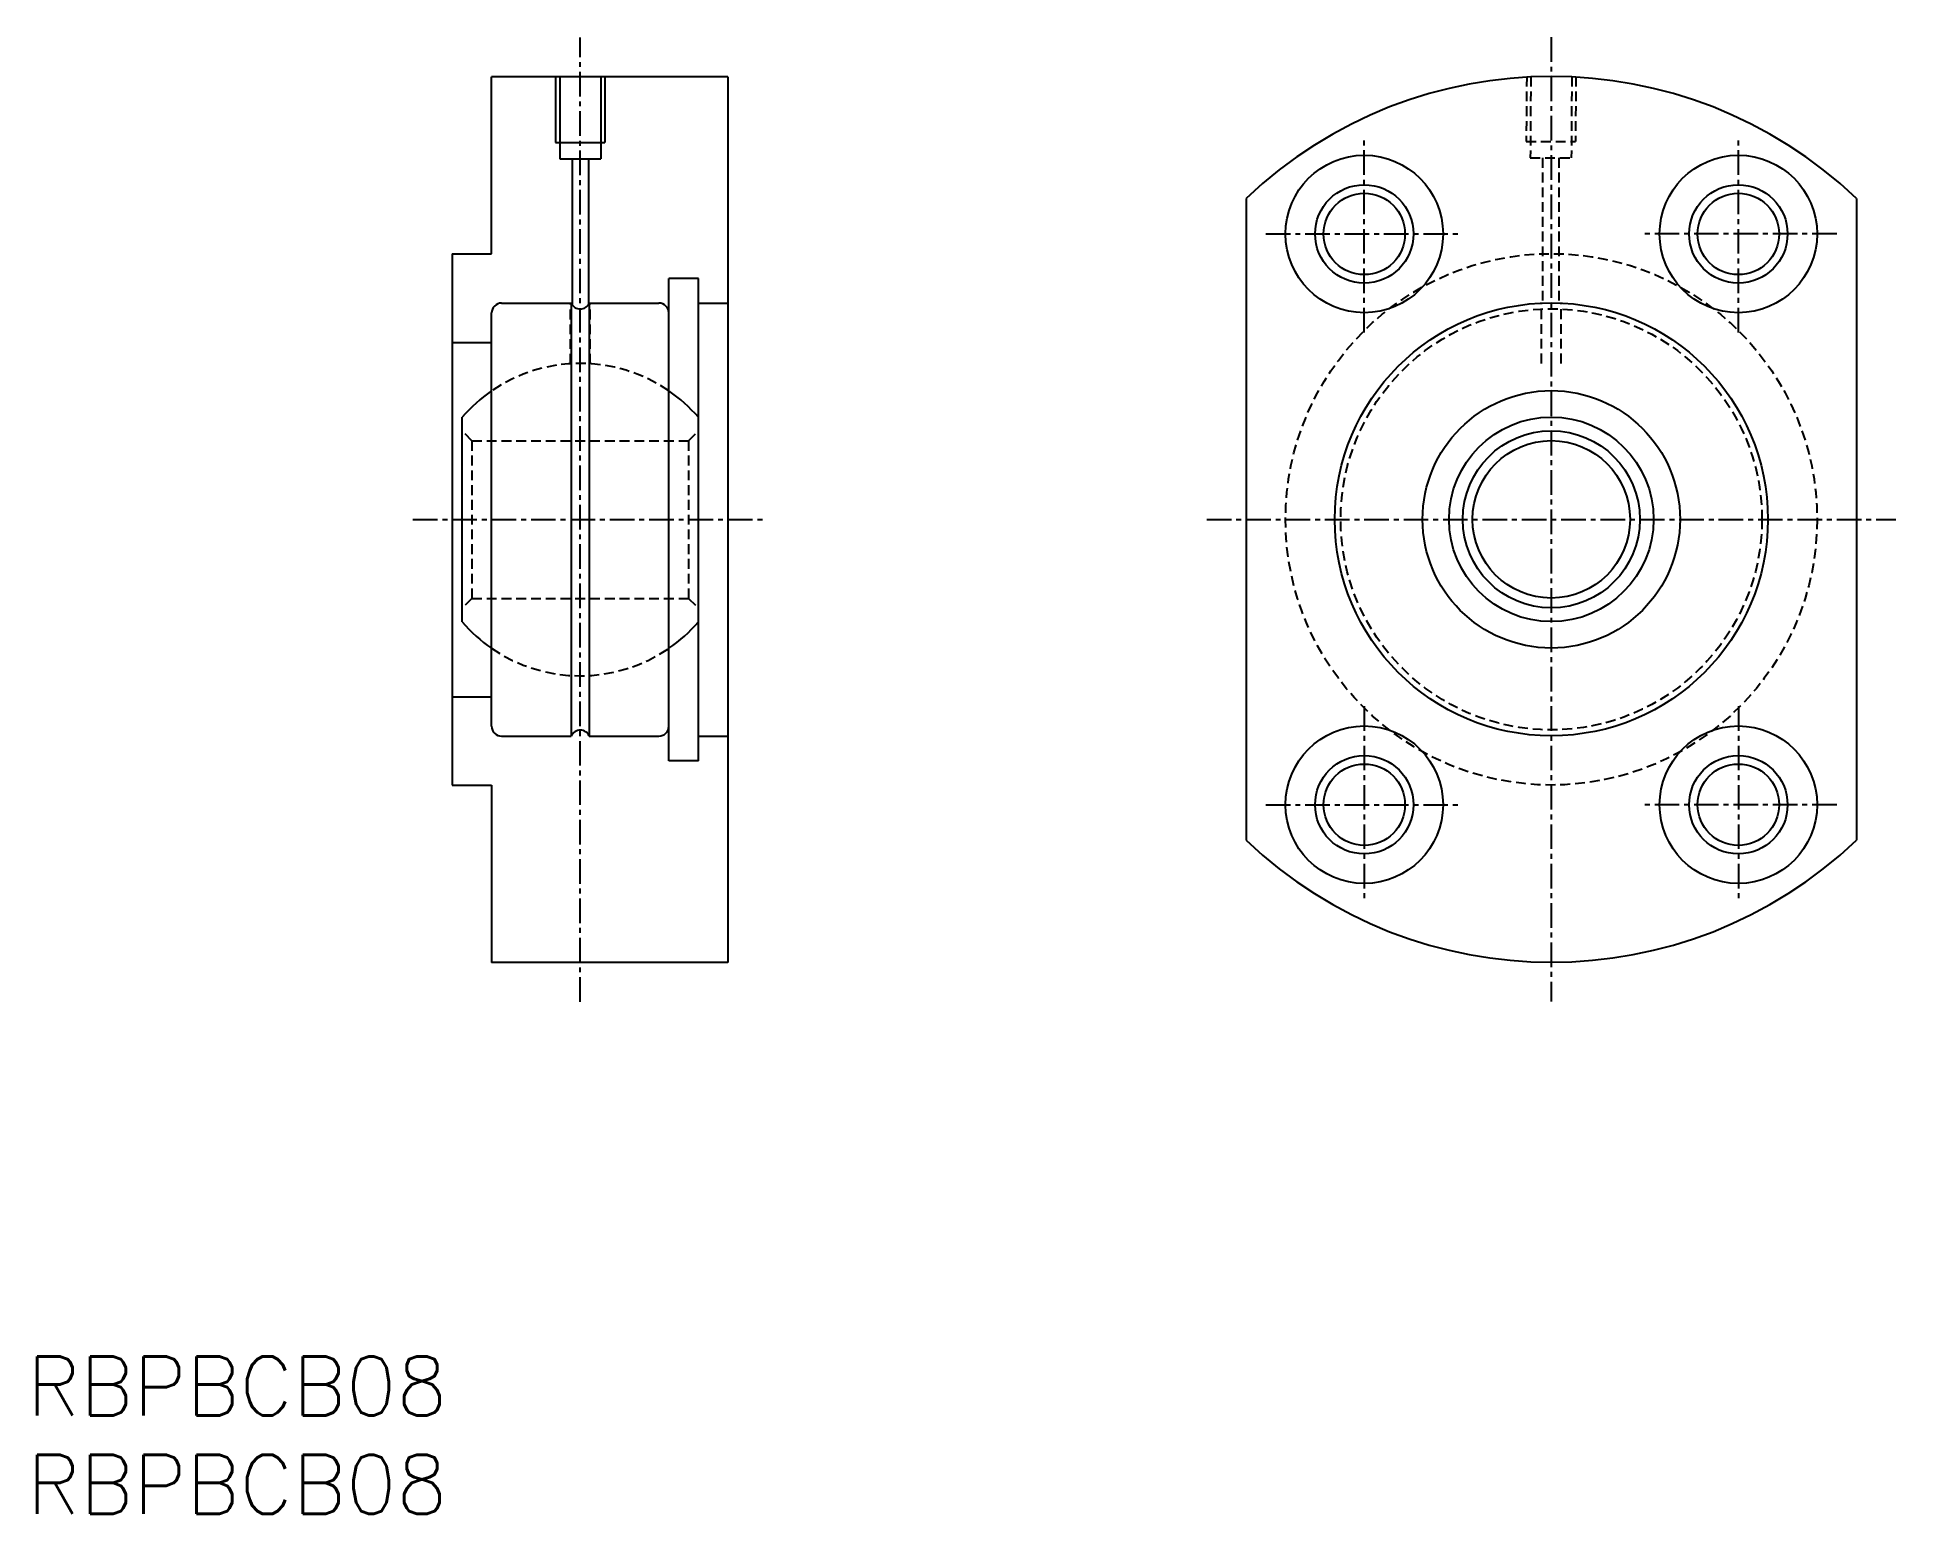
# Model space of a CAD drawing. Extents: x 92.4 to 186.8, y 54.8 to 129.8.
import ezdxf
from ezdxf.enums import TextEntityAlignment as Align

# ---------------------------------------------------------------- set-up
doc = ezdxf.new("R2010")
doc.units = 0
doc.linetypes.add('CENTER', pattern=[2, 1.25, -0.25, 0.25, -0.25])
doc.linetypes.add('DASHED', pattern=[0.75, 0.5, -0.25])
doc.layers.get('0').update_dxf_attribs({"linetype": 'CONTINUOUS'})
doc.layers.add('CENTER', color=1, linetype='CENTER')
doc.styles.get("Standard").update_dxf_attribs({"font": 'txt.shx', "bigfont": 'extfont.shx'})

msp = doc.modelspace()

# ---------------------------------------------------------------- linework, layer by layer
at = {"color": 7, "linetype": 'CONTINUOUS'}
for p, q in [((115.501, 118.832), (115.501, 127.832)), ((127.501, 127.832), (115.501, 127.832)), ((118.751, 127.832), (118.751, 124.499)), ((118.96, 127.832), (118.96, 123.666)), ((121.043, 127.832), (121.043, 123.666)), ((121.251, 127.832), (121.251, 124.499)), ((127.501, 127.832), (127.501, 82.832)), ((118.751, 124.499), (121.251, 124.499)), ((118.96, 123.666), (121.043, 123.666)), ((119.585, 123.666), (119.585, 116.256)), ((120.418, 123.666), (120.418, 116.256)), ((153.828, 121.655), (153.828, 89.036)), ((184.828, 121.655), (184.828, 89.036)), ((113.501, 118.832), (115.501, 118.832)), ((113.501, 118.832), (113.501, 91.832)), ((126.001, 117.582), (124.501, 117.582)), ((124.501, 93.082), (124.501, 117.582)), ((126.001, 93.082), (126.001, 117.582)), ((116.001, 116.332), (119.543, 116.332)), ((119.543, 116.332), (119.543, 94.332)), ((120.46, 116.332), (120.46, 94.332)), ((120.46, 116.332), (124.001, 116.332)), ((126.001, 116.332), (127.501, 116.332)), ((115.501, 94.832), (115.501, 115.832)), ((113.501, 114.332), (115.501, 114.332)), ((114.001, 100.136), (114.001, 110.529)), ((126.001, 100.136), (126.001, 110.529)), ((113.501, 96.332), (115.501, 96.332)), ((116.001, 94.332), (119.543, 94.332)), ((120.46, 94.332), (124.001, 94.332)), ((126.001, 94.332), (127.501, 94.332)), ((126.001, 93.082), (124.501, 93.082)), ((113.501, 91.832), (115.501, 91.832)), ((115.501, 91.832), (115.501, 82.832)), ((127.501, 82.832), (115.501, 82.832))]:
    msp.add_line(p, q, dxfattribs=at)
at = {"color": 3, "linetype": 'DASHED'}
for p, q in [((168.078, 127.835), (168.051, 124.547)), ((168.286, 127.835), (168.26, 123.713)), ((170.369, 127.835), (170.343, 123.713)), ((170.578, 127.835), (170.551, 124.546)), ((168.051, 124.547), (170.551, 124.546)), ((168.26, 123.713), (170.343, 123.713)), ((168.885, 123.713), (168.885, 116.337)), ((169.718, 123.713), (169.718, 116.339)), ((119.501, 113.254), (119.501, 116.332)), ((120.501, 113.254), (120.501, 116.332)), ((168.824, 113.271), (168.824, 116.334)), ((169.824, 113.271), (169.824, 116.334)), ((114.501, 109.332), (114.001, 109.832)), ((125.501, 109.332), (126.001, 109.832)), ((114.501, 109.332), (114.501, 101.332)), ((114.501, 109.332), (125.501, 109.332)), ((125.501, 109.332), (125.501, 101.332)), ((114.501, 101.332), (114.001, 100.832)), ((114.501, 101.332), (125.501, 101.332)), ((125.501, 101.332), (126.001, 100.832))]:
    msp.add_line(p, q, dxfattribs=at)
at = {"color": 7, "linetype": 'CONTINUOUS'}
for centre, radius in [((159.828, 119.846), 4), ((178.828, 119.846), 4), ((159.828, 119.846), 2.5), ((178.828, 119.846), 2.5), ((169.328, 105.346), 11), ((169.328, 105.346), 6.539), ((169.328, 105.346), 5.197), ((169.328, 105.346), 4.5), ((169.328, 105.346), 4), ((159.828, 90.846), 4), ((178.828, 90.846), 4), ((159.828, 90.846), 2.5), ((178.828, 90.846), 2.5)]:
    msp.add_circle(centre, radius, dxfattribs=at)
at = {"color": 3, "linetype": 'CONTINUOUS'}
for centre in [(159.828, 119.846), (178.828, 119.846), (159.828, 90.846), (178.828, 90.846)]:
    msp.add_circle(centre, 2.067, dxfattribs=at)
at = {"color": 3, "linetype": 'DASHED'}
for radius in [13.5, 10.7]:
    msp.add_circle((169.328, 105.346), radius, dxfattribs=at)
at = {"color": 7, "linetype": 'CONTINUOUS'}
for centre, radius, start, end in [((169.328, 105.346), 22.5, 46.45778, 133.54222), ((116.001, 115.832), 0.5, 90, 180.00001), ((120.001, 116.532), 0.5, 203.57818, 336.42182), ((124.001, 115.832), 0.5, 0, 90), ((120.001, 105.332), 7.938, 124.53636, 139.10455), ((120.001, 105.332), 7.938, 40.89545, 55.46364), ((120.001, 105.332), 7.938, 220.89545, 235.46364), ((120.001, 105.332), 7.938, 304.53636, 319.10455), ((116.001, 94.832), 0.5, 179.99999, 270), ((120.001, 94.132), 0.5, 23.57818, 156.42182), ((124.001, 94.832), 0.5, 270, 0), ((169.328, 105.346), 22.5, 226.45778, 313.54222)]:
    msp.add_arc(centre, radius, start, end, dxfattribs=at)
at = {"color": 3, "linetype": 'DASHED'}
for start, end in [(55.46364, 124.53636), (235.46364, 304.53636)]:
    msp.add_arc((120.001, 105.332), 7.938, start, end, dxfattribs=at)
at = {"layer": 'CENTER', "color": 1, "linetype": 'CENTER'}
for p, q in [((120.001, 80.832), (120.001, 129.832)), ((169.328, 129.846), (169.328, 80.846)), ((159.828, 114.846), (159.828, 124.846)), ((178.828, 114.846), (178.828, 124.846)), ((154.828, 119.846), (164.828, 119.846)), ((183.828, 119.846), (173.828, 119.846)), ((111.501, 105.332), (129.501, 105.332)), ((151.828, 105.346), (186.828, 105.346)), ((159.828, 95.846), (159.828, 85.846)), ((178.828, 95.846), (178.828, 85.846)), ((154.828, 90.846), (164.828, 90.846)), ((183.828, 90.846), (173.828, 90.846))]:
    msp.add_line(p, q, dxfattribs=at)

# ---------------------------------------------------------------- texts
at = {"color": 7, "linetype": 'CONTINUOUS'}
for p in [(91.901, 61.315), (91.901, 56.315)]:
    msp.add_text('RBPBCB08', height=3, dxfattribs=at).set_placement(p, align=Align.MIDDLE_LEFT)

doc.saveas('drawing.dxf')
